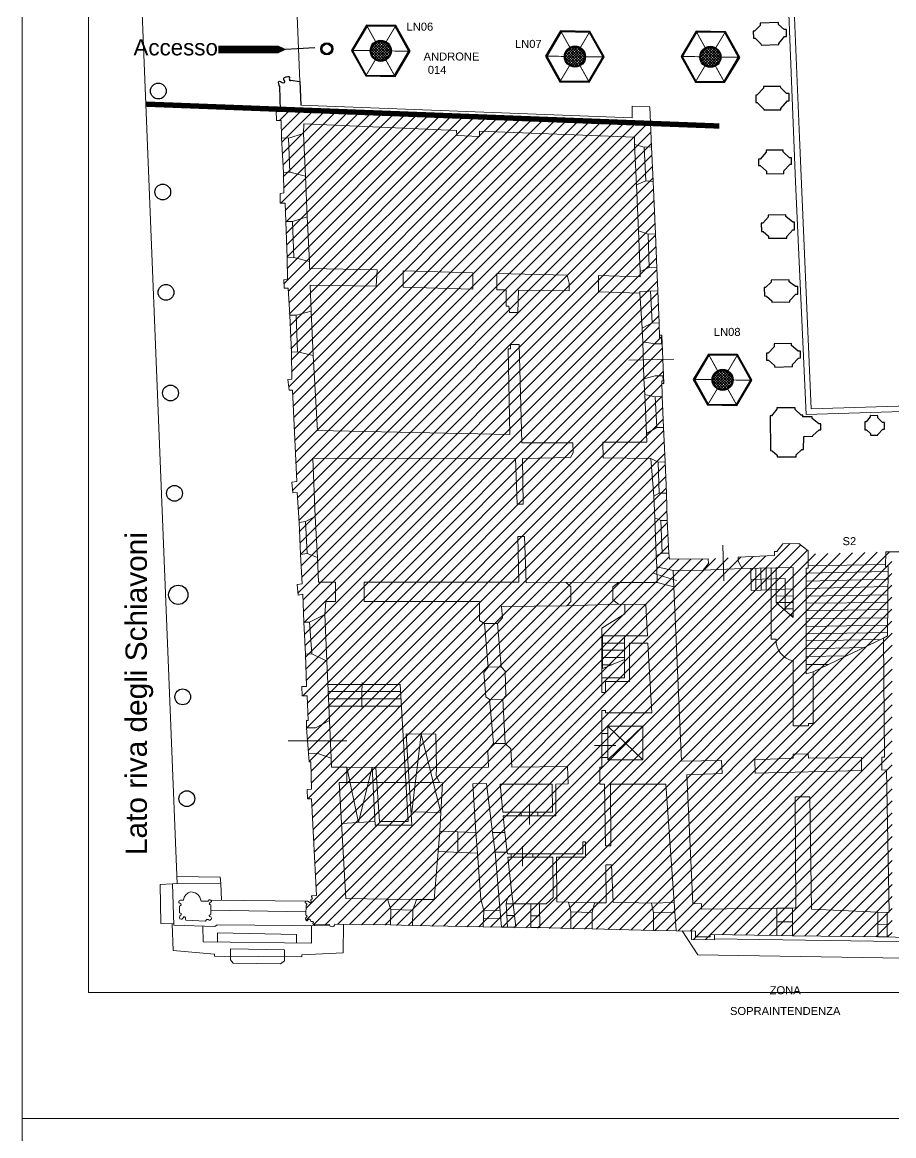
# Model space of a CAD drawing. Header units: millimetres. Extents: x 195 to 76808, y -2861 to 4318.
# Drawn here: x 195 to 1830, y 77 to 2164 of the extents above; entities that cross this region are included whole.
import ezdxf
from ezdxf.enums import TextEntityAlignment as Align

# ---------------------------------------------------------------- set-up
doc = ezdxf.new("R2010")
doc.units = ezdxf.units.MM
for name, color, linetype, lineweight in [('_sottile', 253, 'Continuous', 5), ('LAMPADINE', 30, 'Continuous', 30), ('muri', 7, 'Continuous', 9), ('num.vani', 66, 'Continuous', 9)]:
    doc.layers.add(name, color=color, linetype=linetype, lineweight=lineweight)
doc.styles.add('ducale_200', font='ARIAL.TTF', dxfattribs={"height": 1})
doc.styles.get("Standard").update_dxf_attribs({"font": 'ARIAL.TTF'})

# ---------------------------------------------------------------- blocks, each defined once
blk = doc.blocks.new('FB')
h = blk.add_hatch(color=256)
edge = h.paths.add_edge_path(flags=16)
edge.add_arc((323.34, 430.98), 1.01, 0, 360)
edge = h.paths.add_edge_path()
edge.add_arc((323.34, 430.98), 1.27, 0, 360)
for radius in [1.27, 1.01]:
    blk.add_circle((323.34, 430.98), radius)

msp = doc.modelspace()

# ---------------------------------------------------------------- hatches: boundary and pattern name
at = {"layer": '_sottile'}
h = msp.add_hatch(dxfattribs=at)
h.set_pattern_fill('ANSI31', color=256, scale=5, style=0)
h.paths.add_polyline_path([(679.5, 2001.6), (679.6, 1998.8), (671.9, 1998.3), (672.4, 1980), (680.8, 1980), (685.9, 1844.2), (679.1, 1843.5), (679.1, 1825.1), (688.2, 1825.1), (692.1, 1722.8), (692.8, 1682.3), (685.9, 1681.5), (686.7, 1665.5), (694.3, 1665.5), (701.2, 1495.1), (693.6, 1494.4), (695.9, 1474.5), (702, 1474.5), (710.4, 1303.4), (701.2, 1301.9), (702.7, 1282), (711.1, 1282.8), (720.3, 1111.6), (711.1, 1110.1), (712.7, 1090.2), (721.8, 1091.8), (728.3, 918.7), (719.9, 918.7), (720.3, 901.2), (729.5, 901.2), (731.4, 855.3), (729.9, 855.3), (728.3, 855.3), (728.3, 841.2), (733.3, 777.8), (736.4, 777.8), (737.9, 726.6), (729.5, 725.9), (730.2, 708.3), (737.9, 708.3), (747.1, 527), (740.4, 526.7), (738.1, 526.2), (738.1, 524.2), (739.4, 522.4), (739.5, 520.9), (737.9, 520.1), (737.1, 516.8), (737.1, 514.6), (736.1, 513.2), (734.7, 513.6), (731.6, 515.9), (728.5, 516.3), (726.2, 515), (726.2, 513), (727.4, 512.5), (729, 510.7), (728.3, 509.5), (727.7, 508.9), (727.4, 490.3), (728.8, 489.4), (729.5, 488.3), (729.1, 486.9), (727.2, 484.7), (727.2, 481.8), (728.3, 480.4), (730.1, 479.5), (731, 481.3), (732, 482.3), (735.1, 482.4), (736.1, 479.2), (736.9, 478.2), (738.6, 478.1), (741.5, 477.1), (740.4, 473.8), (741.2, 472.8), (743.4, 472.2), (771.5, 472.6), (772.7, 470), (774.3, 468.7), (776.5, 468.3), (778.3, 468.7), (779.1, 469), (780.2, 470), (781.1, 471.4), (781.4, 473), (798.2, 472.9), (1450.6, 460.2), (1450.6, 444.7), (1493.8, 444), (1493.8, 453.8), (1818.1, 449.3), (1827.4, 449), (1827.2, 786.2), (1827, 1171.2), (1669.9, 1167), (1669.9, 1173.5), (1652.3, 1187.3), (1622.5, 1186.5), (1611, 1172), (1606.5, 1172), (1606.5, 1164.3), (1538.5, 1161.3), (1481.9, 1158.2), (1409.4, 1157.5), (1405.5, 1230), (1401.5, 1340), (1396, 1462.7), (1395.2, 1486.3), (1399.1, 1487.1), (1395.2, 1577.6), (1391, 1577.6), (1374, 1973.6)])
at = {"layer": 'LAMPADINE'}
h = msp.add_hatch(color=256, dxfattribs=at)
h.paths.add_polyline_path([(893.6, 2064.5), (920.7, 2109.9), (895, 2156.2), (842.1, 2157), (814.9, 2111.6), (840.7, 2065.3)], flags=16)
h.paths.add_polyline_path([(894.6, 2062.7), (922.8, 2109.9), (896.1, 2158), (841.1, 2158.8), (812.9, 2111.6), (839.6, 2063.6)])
at = {"layer": 'LAMPADINE', "linetype": 'Continuous'}
h = msp.add_hatch(color=256, dxfattribs=at)
h.paths.add_polyline_path([(887.6, 2110.8, 1), (848, 2110.8, 1)])
h.paths.add_polyline_path([(849.9, 2110.8, -1), (885.8, 2110.8, -1)], flags=16)
at = {"layer": 'LAMPADINE'}
h = msp.add_hatch(color=256, dxfattribs=at)
h.paths.add_polyline_path([(1258, 2053.8), (1285.1, 2099.2), (1259.4, 2145.4), (1206.5, 2146.2), (1179.3, 2100.8), (1205.1, 2054.6)], flags=16)
h.paths.add_polyline_path([(1259, 2052), (1287.2, 2099.2), (1260.4, 2147.2), (1205.4, 2148), (1177.2, 2100.8), (1204, 2052.8)])
h = msp.add_hatch(color=256, dxfattribs=at)
h.paths.add_polyline_path([(1512, 2053.1), (1539.2, 2098.6), (1513.4, 2144.8), (1460.5, 2145.6), (1433.4, 2100.2), (1459.1, 2053.9)], flags=16)
h.paths.add_polyline_path([(1513, 2051.3), (1541.3, 2098.5), (1514.5, 2146.6), (1459.5, 2147.4), (1431.3, 2100.2), (1458.1, 2052.2)])
at = {"layer": 'LAMPADINE', "linetype": 'Continuous'}
h = msp.add_hatch(dxfattribs=at)
h.set_pattern_fill('ANSI37', color=256, scale=29.043565, style=0)
h.set_pattern_definition([(45, (-1784.8995, -298.248), (-2.5671127, 2.5671127), []), (135, (-1784.8995, -298.248), (-2.5671127, -2.5671127), [])])
edge = h.paths.add_edge_path()
edge.add_arc((867.8, 2110.8), 17.9, 0, 360)
h = msp.add_hatch(color=256, dxfattribs=at)
h.paths.add_polyline_path([(1252, 2100, 1), (1212.4, 2100, 1)])
h.paths.add_polyline_path([(1214.3, 2100, -1), (1250.1, 2100, -1)], flags=16)
h = msp.add_hatch(dxfattribs=at)
h.set_pattern_fill('ANSI37', color=256, scale=29.043565, style=0)
h.set_pattern_definition([(45, (-1420.529, -309.0087), (-2.5671127, 2.5671127), []), (135, (-1420.529, -309.0087), (-2.5671127, -2.5671127), [])])
edge = h.paths.add_edge_path()
edge.add_arc((1232.2, 2100), 17.9, 0, 360)
h = msp.add_hatch(color=256, dxfattribs=at)
h.paths.add_polyline_path([(1506.1, 2099.4, 1), (1466.5, 2099.4, 1)])
h.paths.add_polyline_path([(1468.3, 2099.4, -1), (1504.2, 2099.4, -1)], flags=16)
h = msp.add_hatch(dxfattribs=at)
h.set_pattern_fill('ANSI37', color=256, scale=29.043565, style=0)
h.set_pattern_definition([(45, (-1166.466, -309.6423), (-2.5671127, 2.5671127), []), (135, (-1166.466, -309.6423), (-2.5671127, -2.5671127), [])])
edge = h.paths.add_edge_path()
edge.add_arc((1486.3, 2099.4), 17.9, 0, 360)
at = {"layer": 'LAMPADINE'}
h = msp.add_hatch(color=256, dxfattribs=at)
h.paths.add_polyline_path([(1535.1, 1447.7), (1562.2, 1493.1), (1536.5, 1539.3), (1483.6, 1540.1), (1456.4, 1494.7), (1482.2, 1448.5)], flags=16)
h.paths.add_polyline_path([(1536.1, 1445.9), (1564.3, 1493.1), (1537.5, 1541.1), (1482.6, 1542), (1454.3, 1494.8), (1481.1, 1446.7)])
at = {"layer": 'LAMPADINE', "linetype": 'Continuous'}
h = msp.add_hatch(color=256, dxfattribs=at)
h.paths.add_polyline_path([(1529.1, 1493.9, 1), (1489.5, 1493.9, 1)])
h.paths.add_polyline_path([(1491.4, 1493.9, -1), (1527.3, 1493.9, -1)], flags=16)
h = msp.add_hatch(dxfattribs=at)
h.set_pattern_fill('ANSI37', color=256, scale=29.043565, style=0)
h.set_pattern_definition([(45, (-1143.4155, -915.0835), (-2.5671127, 2.5671127), []), (135, (-1143.4155, -915.0835), (-2.5671127, -2.5671127), [])])
edge = h.paths.add_edge_path()
edge.add_arc((1509.3, 1493.9), 17.9, 0, 360)

# ---------------------------------------------------------------- linework, layer by layer
at = {"layer": '_sottile'}
for p, q in [((717.8, 2008.6), (1339.8, 1984.8)), ((1339.8, 2006.9), (1372.7, 2006.2)), ((1339.8, 1984.8), (1339.8, 2006.9)), ((1372.7, 2005.4), (1375.8, 1930.6)), ((672.4, 1980), (671.9, 1998.3)), ((680.8, 1980), (672.4, 1980)), ((681.4, 1947.4), (680.8, 1980)), ((723.4, 1973.6), (723.1, 1955.5)), ((1009.8, 1961.1), (723.4, 1973.6)), ((694.9, 1947.1), (681.4, 1947.4)), ((723.1, 1955.5), (694.9, 1947.1)), ((1010.6, 1951.9), (1009.8, 1961.1)), ((1053.4, 1950.4), (1010.6, 1951.9)), ((1343.7, 1948.9), (1053.4, 1960.3)), ((1053.4, 1960.3), (1053.4, 1950.4)), ((1343.7, 1935.1), (1343.7, 1948.9)), ((1362, 1929.8), (1343.7, 1935.1)), ((1375.8, 1930.6), (1362, 1929.8)), ((685.2, 1882.4), (697.4, 1883.2)), ((685.9, 1844.2), (685.2, 1882.4)), ((697.4, 1883.2), (726.4, 1875.6)), ((726.4, 1875.6), (729.5, 1799.2)), ((1347.9, 1859.5), (1365.4, 1867.1)), ((1351.7, 1773.2), (1347.9, 1859.5)), ((1365.4, 1867.1), (1378.8, 1866)), ((1378.8, 1866), (1383.4, 1767.8)), ((679.1, 1843.5), (685.9, 1844.2)), ((679.1, 1825.1), (679.1, 1843.5)), ((688.2, 1825.1), (679.1, 1825.1)), ((689.8, 1790.8), (688.2, 1825.1)), ((729.5, 1799.2), (702, 1790.8)), ((702, 1790.8), (689.8, 1790.8)), ((1369.3, 1766.7), (1351.7, 1773.2)), ((1383.4, 1767.8), (1369.3, 1766.7)), ((692.1, 1722.8), (705, 1723.5)), ((692.8, 1682.3), (692.1, 1722.8)), ((705, 1723.5), (734.1, 1715.9)), ((734.1, 1715.9), (734.1, 1702.9)), ((734.1, 1702.9), (860.9, 1699.9)), ((860.9, 1699.9), (859.3, 1669.3)), ((1354.4, 1696.8), (1371.6, 1704.4)), ((1354.4, 1687.2), (1354.4, 1696.8)), ((1371.6, 1704.4), (1386.1, 1704.1)), ((1386.1, 1704.1), (1388, 1660.5)), ((685.9, 1681.5), (692.8, 1682.3)), ((686.7, 1665.5), (685.9, 1681.5)), ((859.3, 1669.3), (735.6, 1671.6)), ((735.6, 1671.6), (737.1, 1622.7)), ((1276.1, 1689.2), (1354.4, 1687.2)), ((1276.1, 1658.6), (1276.1, 1689.2)), ((694.3, 1665.5), (686.7, 1665.5)), ((697.4, 1615.1), (694.3, 1665.5)), ((1354, 1656.3), (1276.1, 1658.6)), ((1388, 1660.5), (1354, 1659.7)), ((1354, 1659.7), (1354, 1656.3)), ((708.9, 1615.1), (697.4, 1615.1)), ((737.1, 1622.7), (708.9, 1615.1)), ((1358.6, 1591), (1376.9, 1600.5)), ((1359.7, 1565.4), (1358.6, 1591)), ((1376.9, 1600.5), (1390.3, 1600.2)), ((1390.3, 1600.2), (1391, 1573)), ((1391, 1573), (1394.5, 1573)), ((1394.5, 1573), (1394.5, 1561.2)), ((700.5, 1545.5), (711.9, 1546.3)), ((701.2, 1495.1), (700.5, 1545.5)), ((711.9, 1546.3), (740.9, 1539.4)), ((1109.9, 1391.2), (1106.9, 1551.7)), ((1106.9, 1551.7), (1111.4, 1551.7)), ((1111.4, 1551.7), (1111.4, 1560.1)), ((1111.4, 1560.1), (1127.5, 1560.1)), ((1127.5, 1560.1), (1132.8, 1376)), ((1382.2, 1561.2), (1359.7, 1565.4)), ((1394.5, 1561.2), (1382.2, 1561.2)), ((740.9, 1539.4), (749.3, 1398.9)), ((693.6, 1494.4), (701.2, 1495.1)), ((695.9, 1474.5), (693.6, 1494.4)), ((1382.6, 1501.6), (1361.6, 1495.5)), ((1361.6, 1495.5), (1363.1, 1466.1)), ((1397.1, 1501.2), (1382.6, 1501.6)), ((1396, 1462.7), (1395.2, 1491.7)), ((1395.2, 1491.7), (1397.9, 1491.7)), ((1397.9, 1491.7), (1397.1, 1501.2)), ((702, 1474.5), (695.9, 1474.5)), ((710.4, 1303.4), (702, 1474.5)), ((1363.1, 1466.1), (1383, 1462.3)), ((1383, 1462.3), (1396, 1462.7)), ((749.3, 1398.9), (1109.9, 1391.2)), ((1366.6, 1393), (1385.7, 1404.2)), ((1385.7, 1404.2), (1398.4, 1404.5)), ((1398.4, 1404.5), (1401.5, 1340)), ((1366.8, 1377.2), (1366.6, 1393)), ((1132.8, 1376), (1228.3, 1376)), ((1228.3, 1376), (1229.1, 1356.9)), ((1284.6, 1377), (1366.8, 1377.2)), ((1285.1, 1347.7), (1284.6, 1377)), ((1120.6, 1346.9), (739.4, 1346.2)), ((740.2, 1346.2), (744.8, 1237.7)), ((1123.7, 1260.6), (1120.6, 1346.9)), ((1223.7, 1348.5), (1133.6, 1346.2)), ((1133.6, 1346.2), (1135.1, 1260.6)), ((1229.1, 1356.9), (1223.7, 1348.5)), ((1374.7, 1346.4), (1285.1, 1347.7)), ((1388.2, 1339.5), (1374.7, 1346.4)), ((1401.5, 1340), (1388.2, 1339.5)), ((701.2, 1301.9), (710.4, 1303.4)), ((702.7, 1282), (701.2, 1301.9)), ((711.1, 1282.8), (702.7, 1282)), ((715, 1226.2), (711.1, 1282.8)), ((1380.3, 1275.9), (1390.3, 1281.2)), ((1381.9, 1235.4), (1380.3, 1275.9)), ((1390.3, 1281.2), (1404, 1281.2)), ((1404, 1281.2), (1405.5, 1230)), ((1135.1, 1260.6), (1123.7, 1260.6)), ((744.8, 1237.7), (726.8, 1228.1)), ((1393.3, 1230), (1381.9, 1235.4)), ((726.8, 1228.1), (715, 1226.2)), ((1405.5, 1230), (1393.3, 1230)), ((1606.5, 1164.3), (1606.5, 1172)), ((1606.5, 1172), (1611, 1172)), ((1611, 1172), (1622.5, 1186.5)), ((1622.5, 1186.5), (1652.3, 1187.3)), ((1652.3, 1187.3), (1669.9, 1173.5)), ((1669.9, 1173.5), (1669.9, 1140.7)), ((1815, 1143.7), (1815.8, 1171.2)), ((1815.8, 1171.2), (1845.6, 1171.2)), ((729.5, 1168.2), (717.3, 1166.6)), ((717.3, 1166.6), (720.3, 1111.6)), ((749.3, 1160.5), (729.5, 1168.2)), ((750.9, 1114.7), (749.3, 1160.5)), ((1395.6, 1168.9), (1384.9, 1164.3)), ((1384.9, 1164.3), (1385.6, 1143.3)), ((1408.6, 1168.9), (1395.6, 1168.9)), ((1409.4, 1157.5), (1408.6, 1168.9)), ((1481.9, 1158.2), (1409.4, 1157.5)), ((1472.8, 1136.8), (1482.7, 1149.8)), ((1482.7, 1149.8), (1481.9, 1158.2)), ((1538.5, 1161.3), (1606.5, 1164.3)), ((1538.5, 1153.7), (1538.5, 1161.3)), ((1546.1, 1139.9), (1538.5, 1153.7)), ((1385.6, 1143.3), (1416.2, 1136.1)), ((1416.2, 1136.1), (1472.8, 1136.8)), ((1641.6, 1142.2), (1546.1, 1139.9)), ((1641.6, 1048.3), (1641.6, 1142.2)), ((1666, 1140.7), (1666, 942.8)), ((1669.9, 1140.7), (1666, 1140.7)), ((1819.6, 1143.7), (1815, 1143.7)), ((1818.8, 1013.9), (1819.6, 1143.7)), ((720.3, 1111.6), (711.1, 1110.1)), ((711.1, 1110.1), (712.7, 1090.2)), ((782.7, 1114.7), (750.9, 1114.7)), ((782.7, 1078), (782.7, 1114.7)), ((1313.9, 1113.9), (1303.2, 1105.5)), ((1386.4, 1113.9), (1313.9, 1113.9)), ((1417.6, 1105.6), (1386.4, 1113.9)), ((712.7, 1090.2), (721.8, 1091.8)), ((721.8, 1091.8), (723.4, 1039.8)), ((1303.2, 1105.5), (1303.2, 1081.1)), ((1432.3, 778.6), (1417.6, 1105.6)), ((1600.1, 1100.1), (1609.5, 1100.5)), ((1600.2, 1007.6), (1600.1, 1100.2)), ((1609.5, 1100.5), (1609.5, 1076.3)), ((763.1, 1053.6), (764.6, 1078)), ((764.6, 1078), (782.7, 1078)), ((1303.2, 1081.1), (1313.9, 1073.4)), ((1313.9, 1073.4), (1365.1, 1072.7)), ((1365.1, 1072.7), (1368.3, 1014)), ((1609.5, 1076.3), (1641.6, 1048.3)), ((734.1, 1039.8), (763.1, 1053.6)), ((723.4, 1039.8), (734.1, 1039.8)), ((1368.3, 1014), (1325.4, 1014)), ((1325.4, 1014), (1325.4, 934.9)), ((1609.5, 1007.6), (1600.2, 1007.6)), ((1811.2, 1009.3), (1818.8, 1013.9)), ((1812.7, 786.2), (1811.2, 1009.3)), ((1334.4, 1000.4), (1369, 1000.4)), ((1334.4, 928.1), (1334.4, 1000.4)), ((1369, 1000.4), (1376.3, 869.4)), ((738.6, 979.9), (726.4, 979.5)), ((726.4, 979.5), (728.3, 918.7)), ((766.9, 966.1), (738.6, 979.9)), ((766.9, 966.1), (766.9, 966.1)), ((771.9, 855), (766.9, 966.1)), ((1641.6, 845), (1641.6, 967)), ((1666, 942.8), (1679, 946.6)), ((1679, 946.6), (1679, 849.6)), ((728.3, 918.7), (719.9, 918.7)), ((719.9, 918.7), (720.3, 901.2)), ((1282.5, 934.9), (1282.5, 907.8)), ((1325.4, 934.9), (1282.5, 934.9)), ((1289.3, 907.8), (1289.3, 928.1)), ((1289.3, 928.1), (1334.4, 928.1)), ((720.3, 901.2), (729.5, 901.2)), ((729.5, 901.2), (731.4, 855.3)), ((1282.5, 907.8), (1289.3, 907.8)), ((1289.3, 873.9), (1282.5, 873.9)), ((1282.5, 873.9), (1282.5, 831)), ((1289.3, 869.4), (1289.3, 873.9)), ((1376.3, 869.4), (1289.3, 869.4)), ((731.4, 855.3), (728.3, 855.3)), ((728.3, 855.3), (728.3, 841.2)), ((728.3, 841.2), (745.5, 841.6)), ((745.5, 841.6), (771.9, 855)), ((1293.8, 844.6), (1359.3, 844.6)), ((1293.8, 831), (1293.8, 844.6)), ((1359.3, 844.6), (1359.3, 781.3)), ((1670.6, 845), (1641.6, 845)), ((1679, 849.6), (1670.6, 849.6)), ((1670.6, 849.6), (1670.6, 845)), ((1282.5, 831), (1293.8, 831)), ((732.5, 793.1), (747.8, 793.8)), ((732.5, 793.1), (747.8, 793.8)), ((747.8, 793.8), (774.6, 784.7)), ((747.8, 793.8), (774.6, 784.7)), ((733.3, 777.8), (732.5, 793.1)), ((733.3, 777.8), (732.5, 793.1)), ((736.4, 777.8), (733.3, 777.8)), ((736.4, 777.8), (733.3, 777.8)), ((737.9, 726.6), (736.4, 777.8)), ((737.9, 726.6), (736.4, 777.8)), ((774.6, 784.7), (775.3, 767.9)), ((774.6, 784.7), (775.3, 767.9)), ((1282.5, 785.9), (1282.5, 767.9)), ((1293.8, 785.9), (1282.5, 785.9)), ((1293.8, 781.3), (1293.8, 785.9)), ((1359.3, 781.3), (1293.8, 781.3)), ((1507.1, 780.1), (1432.3, 778.6)), ((1508.7, 755.7), (1507.1, 780.1)), ((1808.2, 786.1), (1812.7, 786.2)), ((1808.2, 762.3), (1808.2, 786.1)), ((775.3, 767.9), (804.3, 767.9)), ((775.3, 767.9), (804.3, 767.9)), ((804.3, 767.9), (804.3, 738.8)), ((804.3, 767.9), (804.3, 738.8)), ((1282.5, 767.9), (1278.7, 767.9)), ((1278.7, 767.9), (1278.7, 735.8)), ((1442.2, 753.4), (1508.7, 755.7)), ((1453.7, 512), (1442.2, 753.4)), ((1816.5, 762.5), (1808.2, 762.3)), ((1821.9, 495.9), (1816.5, 762.5)), ((789.8, 738.8), (802.1, 521.1)), ((789.8, 738.8), (802.1, 521.1)), ((804.3, 738.8), (789.8, 738.8)), ((804.3, 738.8), (789.8, 738.8)), ((1278.7, 735.8), (1287.9, 735.8)), ((1287.9, 735.8), (1289.7, 620.4)), ((1298.6, 735.8), (1402.5, 735.8)), ((1299.6, 620.4), (1298.6, 735.8)), ((1402.5, 735.8), (1422.4, 460.8)), ((729.5, 725.9), (737.9, 726.6)), ((729.5, 725.9), (737.9, 726.6)), ((730.2, 708.3), (729.5, 725.9)), ((730.2, 708.3), (729.5, 725.9)), ((737.9, 708.3), (730.2, 708.3)), ((737.9, 708.3), (730.2, 708.3)), ((747.1, 527), (737.9, 708.3)), ((747.1, 527), (737.9, 708.3)), ((1247.1, 605.4), (1247.1, 627.9)), ((1247.1, 627.9), (1251.7, 627.9)), ((1251.7, 627.9), (1251.7, 598.6)), ((967.8, 519.6), (975.5, 609.7)), ((975.5, 609.7), (1049.6, 606.7)), ((1049.6, 606.7), (1055.7, 520.4)), ((1082.4, 608.2), (1105.3, 608.2)), ((1094.6, 467.8), (1082.4, 608.2)), ((1105.3, 608.2), (1105.6, 605.4)), ((1289.7, 620.4), (1289.7, 620.4)), ((1289.7, 620.4), (1299.6, 620.4)), ((1105.6, 605.4), (1112.4, 605.4)), ((1112.4, 598.6), (1106.4, 598.6)), ((1106.4, 598.6), (1114, 530)), ((1112.4, 605.4), (1112.4, 598.6)), ((1153.1, 598.6), (1153.1, 605.4)), ((1153.1, 605.4), (1247.1, 605.4)), ((1190.7, 598.6), (1153.1, 598.6)), ((1191.5, 523.5), (1190.7, 598.6)), ((1197.5, 598.6), (1198.5, 515)), ((1251.7, 598.6), (1197.5, 598.6)), ((1291, 513.5), (1290.1, 584.3)), ((1290.1, 584.3), (1301, 584.3)), ((1301, 584.3), (1304.2, 514.3)), ((737.9, 525), (738.1, 526.2)), ((737.9, 525), (738.1, 526.2)), ((738.4, 523.4), (737.9, 525)), ((738.4, 523.4), (737.9, 525)), ((738.1, 526.2), (740.4, 526.7)), ((738.1, 526.2), (740.4, 526.7)), ((739.4, 522.4), (738.4, 523.4)), ((739.4, 522.4), (738.4, 523.4)), ((739.7, 521.4), (739.4, 522.4)), ((739.7, 521.4), (739.4, 522.4)), ((740.4, 526.7), (747.1, 527)), ((740.4, 526.7), (747.1, 527)), ((1178.4, 511.2), (1191.5, 523.5)), ((726.2, 515), (727.2, 515.8)), ((726.2, 515), (727.2, 515.8)), ((726.2, 513), (726.2, 515)), ((726.2, 513), (726.2, 515)), ((727.4, 512.5), (726.2, 513)), ((727.4, 512.5), (726.2, 513)), ((727.2, 515.8), (728.5, 516.3)), ((727.2, 515.8), (728.5, 516.3)), ((729, 511.2), (727.4, 512.5)), ((729, 511.2), (727.4, 512.5)), ((727.4, 490.3), (727.7, 508.9)), ((727.4, 490.3), (727.7, 508.9)), ((727.7, 508.9), (729, 510.2)), ((727.7, 508.9), (729, 510.2)), ((728.5, 516.3), (729.7, 516.5)), ((728.5, 516.3), (729.7, 516.5)), ((729, 510.2), (729, 511.2)), ((729, 510.2), (729, 511.2)), ((729.7, 516.5), (730.8, 516.3)), ((729.7, 516.5), (730.8, 516.3)), ((730.8, 516.3), (732.5, 515.5)), ((730.8, 516.3), (732.5, 515.5)), ((732.5, 515.5), (733.6, 514.8)), ((732.5, 515.5), (733.6, 514.8)), ((733.6, 514.8), (734.3, 514)), ((733.6, 514.8), (734.3, 514)), ((734.3, 514), (735.1, 513.2)), ((734.3, 514), (735.1, 513.2)), ((735.1, 513.2), (736.1, 513.2)), ((735.1, 513.2), (736.1, 513.2)), ((736.1, 513.2), (736.9, 514)), ((736.1, 513.2), (736.9, 514)), ((736.9, 518.8), (737.4, 519.9)), ((736.9, 518.8), (737.4, 519.9)), ((736.9, 517.8), (736.9, 518.8)), ((736.9, 517.8), (736.9, 518.8)), ((737.1, 516.8), (736.9, 517.8)), ((737.1, 516.8), (736.9, 517.8)), ((736.9, 514), (737.4, 515.3)), ((736.9, 514), (737.4, 515.3)), ((737.4, 515.3), (737.1, 516.8)), ((737.4, 515.3), (737.1, 516.8)), ((737.4, 519.9), (738.4, 520.4)), ((737.4, 519.9), (738.4, 520.4)), ((738.4, 520.4), (739.4, 520.4)), ((738.4, 520.4), (739.4, 520.4)), ((739.4, 520.4), (739.7, 521.4)), ((739.4, 520.4), (739.7, 521.4)), ((802.1, 521.1), (880.7, 520.4)), ((802.1, 521.1), (880.7, 520.4)), ((880.7, 520.4), (886.8, 500.5)), ((880.7, 520.4), (886.8, 500.5)), ((928.1, 499.7), (935, 519.6)), ((935, 519.6), (967.8, 519.6)), ((1055.7, 520.4), (1061, 499)), ((1103.3, 511.7), (1105.4, 467.6)), ((1116, 511.2), (1149.6, 511.2)), ((1121.1, 467.4), (1116, 511.2)), ((1149.6, 511.2), (1149.6, 466.9)), ((1166.4, 466.9), (1165.7, 511.2)), ((1165.7, 511.2), (1178.4, 511.2)), ((1198.5, 515), (1219.9, 514.3)), ((1219.9, 514.3), (1224.5, 496.7)), ((1264.2, 495.2), (1268.8, 513.5)), ((1268.8, 513.5), (1291, 513.5)), ((1304.2, 514.3), (1375.8, 512.7)), ((1375.8, 512.7), (1379.6, 494.4)), ((1469.7, 511.2), (1453.7, 512)), ((1469.7, 501.3), (1469.7, 511.2)), ((1610.8, 503.1), (1469.7, 501.3)), ((1610.8, 452.1), (1610.8, 503.1)), ((726.9, 484.2), (727.4, 485.2)), ((726.9, 484.2), (727.4, 485.2)), ((726.9, 482.4), (726.9, 484.2)), ((726.9, 482.4), (726.9, 484.2)), ((727.4, 481.2), (726.9, 482.4)), ((727.4, 481.2), (726.9, 482.4)), ((728.5, 489.8), (727.4, 490.3)), ((728.5, 489.8), (727.4, 490.3)), ((727.4, 485.2), (728.5, 486.2)), ((727.4, 485.2), (728.5, 486.2)), ((729.2, 479.6), (727.4, 481.2)), ((729.2, 479.6), (727.4, 481.2)), ((729.2, 489), (728.5, 489.8)), ((729.2, 489), (728.5, 489.8)), ((728.5, 486.2), (729.7, 487.5)), ((728.5, 486.2), (729.7, 487.5)), ((729.7, 487.5), (729.2, 489)), ((729.7, 487.5), (729.2, 489)), ((731.5, 482.2), (730.5, 480.4)), ((731.5, 482.2), (730.5, 480.4)), ((732.5, 482.4), (731.5, 482.2)), ((732.5, 482.4), (731.5, 482.2)), ((735.6, 481.2), (735.1, 482.4)), ((735.6, 481.2), (735.1, 482.4)), ((735.8, 480.1), (735.6, 481.2)), ((735.8, 480.1), (735.6, 481.2)), ((886.8, 500.5), (886.1, 472.2)), ((886.8, 500.5), (886.1, 472.2)), ((927.3, 470.7), (928.1, 499.7)), ((1061, 499), (1060.3, 468.4)), ((1224.5, 496.7), (1224.5, 465.4)), ((1264.2, 464.6), (1264.2, 495.2)), ((1379.6, 494.4), (1379.6, 461.5)), ((1818.1, 495.2), (1821.9, 495.9)), ((1818.1, 449.3), (1818.1, 495.2)), ((736.4, 478.4), (735.8, 480.1)), ((736.4, 478.4), (735.8, 480.1)), ((737.4, 478.1), (736.4, 478.4)), ((737.4, 478.1), (736.4, 478.4)), ((738.6, 478.1), (737.4, 478.1)), ((738.6, 478.1), (737.4, 478.1)), ((739.7, 478.1), (738.6, 478.1)), ((739.7, 478.1), (738.6, 478.1)), ((741.5, 477.6), (739.7, 478.1)), ((741.5, 477.6), (739.7, 478.1)), ((740.4, 473.8), (740.7, 475)), ((740.4, 473.8), (740.7, 475)), ((741.2, 472.8), (740.4, 473.8)), ((741.2, 472.8), (740.4, 473.8)), ((740.7, 475), (741.5, 476.6)), ((740.7, 475), (741.5, 476.6)), ((742.7, 472.2), (741.2, 472.8)), ((742.7, 472.2), (741.2, 472.8)), ((741.5, 476.6), (741.5, 477.6)), ((741.5, 476.6), (741.5, 477.6)), ((744, 472.2), (742.7, 472.2)), ((744, 472.2), (742.7, 472.2)), ((771.5, 472.6), (744, 472.2)), ((771.5, 472.6), (744, 472.2)), ((886.1, 472.2), (781.4, 473)), ((886.1, 472.2), (781.4, 473)), ((1060.3, 468.4), (927.3, 470.7)), ((1105.4, 467.6), (1094.6, 467.8)), ((1149.6, 466.9), (1121.1, 467.4)), ((1224.5, 465.4), (1166.4, 466.9)), ((1379.6, 461.5), (1264.2, 464.6)), ((1422.4, 460.8), (1458.3, 460)), ((1458.3, 460), (1458.3, 449.3)), ((1458.3, 449.3), (1485.8, 449.3)), ((1485.8, 449.3), (1485.8, 453.9)), ((1485.8, 453.9), (1610.8, 452.1)), ((1864.7, 447.8), (1818.1, 449.3))]:
    msp.add_line(p, q, dxfattribs=at)
for points in [[(485.8, 548.7), (403.3, 2602), (387.2, 3044.3), (368.9, 3381.2), (352.1, 3718.1), (345.2, 3718.1), (341.4, 3786.9), (410.9, 3788.4), (410.9, 3779.2), (568.3, 3782.3), (1499.9, 3806.7), (1499.9, 3810.2), (1551.3, 3810.9), (1551.3, 3808.3), (3751.5, 3867.1)], [(3849.3, 1489), (3255.7, 1479.8), (3011.3, 1470.7), (1666, 1428.7), (1646.2, 1864.9), (1601.7, 2983.7), (3753.4, 3033.4)], [(1643.1, 2203.1), (1653.8, 1948.5)], [(711.1, 2176.1), (716.2, 2053)], [(681.4, 1947.4), (685.2, 1882.4)], [(694.9, 1947.1), (697.4, 1883.2)], [(726.4, 1875.6), (723.1, 1955.5)], [(1653.8, 1948.5), (1675.2, 1439.4), (3284.8, 1489), (3986.5, 1500.4)], [(1343.7, 1935.1), (1347.9, 1859.5)], [(1362, 1929.8), (1365.4, 1867.1)], [(1375.8, 1930.6), (1378.8, 1866)], [(729.5, 1799.2), (734.1, 1715.9)], [(689.8, 1790.8), (692.1, 1722.8)], [(705, 1723.5), (702, 1790.8)], [(1351.7, 1773.2), (1354.4, 1696.8)], [(1369.3, 1766.7), (1371.6, 1704.4)], [(1383.4, 1767.8), (1386.1, 1704.1)], [(1354, 1656.3), (1358.6, 1591)], [(1376.9, 1600.5), (1373.7, 1660.2)], [(1388, 1660.5), (1390.3, 1600.2)], [(697.4, 1615.1), (700.5, 1545.5)], [(708.9, 1615.1), (711.9, 1546.3)], [(737.1, 1622.7), (740.9, 1539.4)], [(1391, 1577.6), (1395.2, 1577.6), (1399.1, 1487.1), (1395.2, 1486.3)], [(1359.7, 1565.4), (1361.6, 1495.5)], [(1333.1, 1530.5), (1417.9, 1532.5)], [(1366.6, 1393), (1363.1, 1466.1)], [(1383, 1462.3), (1385.7, 1404.2)], [(1396, 1462.7), (1398.4, 1404.5)], [(1374.7, 1346.4), (1380.3, 1275.9)], [(1390.3, 1281.2), (1388.2, 1339.5)], [(1401.5, 1340), (1404, 1281.2)], [(744.8, 1237.7), (749.3, 1160.5)], [(1381.9, 1235.4), (1384.9, 1164.3)], [(715, 1226.2), (717.3, 1166.6)], [(729.5, 1168.2), (726.8, 1228.1)], [(1395.6, 1168.9), (1393.3, 1230)], [(1405.5, 1230), (1408.6, 1168.9)], [(1509.6, 1183.9), (1511.6, 1117.2)], [(1378.7, 1131.2), (1398.4, 1125.1), (1422.8, 1117.5)], [(1386.4, 1113.9), (1385.6, 1143.3)], [(1416.2, 1136.1), (1417.6, 1105.6)], [(1472.8, 1136.8), (1546.1, 1139.9)], [(1562.1, 1140.7), (1562.9, 1098.7), (1600.1, 1100.1)], [(1571.8, 1140.4), (1571.8, 1099.2)], [(1581.2, 1140.7), (1581.5, 1099.4)], [(1590.9, 1140.9), (1591.2, 1099.7)], [(1600.3, 1141.2), (1600.1, 1100.2)], [(1609.5, 1141.4), (1609.5, 1100.5)], [(1819.5, 1134.6), (1666, 1131.5)], [(1815, 1147.5), (1669.9, 1145.2)], [(1215.3, 1114.7), (1313.9, 1113.9)], [(1626.5, 1061), (1626.5, 1081.6), (1626.5, 1121.3), (1562.5, 1119.7)], [(1819.4, 1120), (1666, 1116.2)], [(1609.5, 1100.5), (1641.6, 1101.7)], [(1641.6, 1088.7), (1609.5, 1088.4)], [(1819.4, 1106.3), (1666, 1102.5)], [(1819.3, 1091), (1666, 1088)], [(1216.9, 1070.4), (1313.9, 1073.4)], [(1325.8, 1073.3), (1325.8, 1055.4), (1282.5, 1028), (1282.5, 934.9)], [(1641.6, 1076.6), (1609.5, 1076.3)], [(1819.2, 1076.5), (1666, 1075)], [(763.1, 1053.6), (766.9, 966.1)], [(1641.6, 1064.5), (1623.2, 1064.3)], [(1641.6, 1052.4), (1637, 1052.4)], [(1819.1, 1063.5), (1666, 1060.5)], [(1819, 1047.5), (1666, 1045.9)], [(723.4, 1039.8), (726.4, 979.5)], [(734.1, 1039.8), (738.6, 979.9)], [(1062.5, 1036.8), (1069.4, 955)], [(1087, 1036.8), (1093.9, 955.8)], [(1818.9, 1033.7), (1666, 1031.4)], [(1284, 952.5), (1284, 1014), (1325.4, 1014)], [(1818.9, 1020), (1666, 1017.7)], [(1666, 1004.7), (1806.4, 1007)], [(1811.2, 1009.3), (1679, 946.6)], [(1325.4, 1000.4), (1284, 1000.4)], [(1325.4, 986.9), (1284, 986.9)], [(1666, 989.4), (1774.1, 991.7)], [(1282.5, 951.9), (1325.4, 969.7)], [(1325.4, 973.3), (1284, 973.3)], [(1666, 974.9), (1742, 976.5)], [(1666, 960.4), (1708, 960.4)], [(1101.5, 947.4), (1093.9, 955.8), (1069.4, 955), (1061, 945.1), (1065.2, 899.6), (1072.1, 894.2), (1096.7, 895), (1102.8, 901.1), (1101.5, 947.4)], [(1301.4, 959.8), (1284, 959.8)], [(858.6, 767.3), (865.3, 665.5), (919.5, 665.5), (904.4, 922.7), (904.4, 922.7), (768.9, 922.7)], [(832.9, 926.1), (832.6, 905.5), (832.3, 879.9)], [(769.5, 909.2), (905.1, 909.2)], [(770.1, 895.6), (906, 895.6)], [(770.7, 882.1), (906.8, 882.1)], [(1072.1, 894.2), (1079.4, 812.2)], [(1096.7, 895), (1101.5, 812.2)], [(728.3, 841.2), (732.5, 793.1)], [(771.9, 855), (774.6, 784.7)], [(1293.8, 844.6), (1359.3, 781.3)], [(1359.3, 844.6), (1293.8, 781.3)], [(694, 817.1), (804.3, 817.1)], [(851.9, 767.4), (857.4, 658.8), (857.4, 658.8), (926.3, 658.8), (915.8, 830), (971, 829.4), (972.5, 766.2)], [(926.3, 683.9), (943.4, 829.7), (980.6, 682.4)], [(1282.5, 831), (1282.5, 785.9)], [(1293.8, 831), (1293.8, 785.9)], [(1268.9, 808.4), (1309.2, 808.4)], [(851.9, 767.4), (825.8, 663.8), (804.3, 767.9)], [(804.3, 767.9), (972.5, 766.2)], [(804.3, 738.8), (977.8, 738.8)], [(1640.2, 503.6), (1640.2, 451.7), (1800.5, 449.3), (1800.5, 495.9), (1676, 501.3), (1672.9, 712.1), (1645.4, 712.1), (1646.9, 503.6), (1640.2, 503.5)], [(1146.9, 660), (1146.7, 697.7)], [(926.3, 683.9), (980.6, 682.4)], [(1162.6, 683.3), (1131, 683.3)], [(1131, 676.5), (1162.6, 676.5)], [(794.1, 662.1), (857, 665.5)], [(978.5, 647.9), (975.5, 609.7)], [(1012.5, 646.4), (1012.5, 608.2)], [(1046.5, 644.9), (1049.6, 606.7)], [(1077.8, 644.9), (1082.4, 608.2)], [(1105.3, 608.2), (1100.7, 644.9)], [(1133.7, 582.1), (1133.5, 619.8)], [(1153.1, 605.4), (1112.4, 605.4)], [(1112.4, 598.6), (1153.1, 598.6)], [(477.4, 548.6), (453.7, 547.9), (455.2, 474.5)], [(479.7, 471.5), (477.4, 548.6), (567.5, 549.4), (569.1, 518.1)], [(567.5, 549.4), (566.8, 561.6), (485.3, 562.4)], [(1116, 511.2), (1114, 530)], [(729.5, 516.5), (549.5, 518.1)], [(880.7, 520.4), (935, 519.6)], [(1116, 511.2), (1103.3, 511.7)], [(1149.6, 511.2), (1165.7, 511.2)], [(1219.9, 514.3), (1268.8, 513.5)], [(1375.8, 512.7), (1418.5, 514)], [(1610.8, 503.1), (1640.2, 503.5)], [(727.5, 496.7), (549, 499.8)], [(886.8, 500.5), (928.1, 499.7)], [(1060.6, 483.7), (1093.3, 483.1)], [(1061, 499), (1092, 498.4)], [(1104.3, 489.6), (1118.6, 489.3)], [(1149.6, 489), (1166.1, 489)], [(1264.2, 495.2), (1224.5, 496.7)], [(1379.6, 494.4), (1419.9, 495.2)], [(1800.5, 495.9), (1818.1, 495.2)], [(479.7, 473.8), (455.2, 474.5)], [(798.2, 473), (797.5, 419.5), (719.6, 415.7), (719.6, 411.9), (556.1, 413.4), (556.1, 417.2), (478.2, 424.1), (476.6, 473.8)], [(772.7, 470), (560.7, 472.2), (556.8, 469.2), (479.7, 471.5)], [(737.9, 470.3), (737.9, 437.9), (534.7, 440.2), (533.9, 469.9)], [(886.1, 472.2), (927.3, 470.7)], [(1060.3, 468.4), (1094.6, 467.8)], [(1105.4, 467.6), (1121.1, 467.4)], [(1149.6, 466.9), (1166.4, 466.9)], [(1224.5, 465.4), (1264.2, 464.6)], [(1379.6, 461.5), (1422.4, 460.8)], [(2118.3, 439.4), (2043.4, 440.2), (2002.2, 407.3), (1462.9, 415.7), (1433.2, 460.6)], [(1493.8, 453.8), (1493.8, 444), (1450.6, 444.7), (1450.6, 460.2)], [(1610.8, 477.6), (1640.2, 477.6)], [(1800.5, 472.6), (1818.1, 472.2)], [(709.6, 437.9), (709.6, 453.9), (561.4, 457), (561.4, 440.2)], [(1963.2, 438.6), (1493.8, 445.8)], [(1610.8, 452.1), (1640.2, 451.7)], [(1800.5, 449.3), (1818.1, 449.3)], [(687.5, 424.9), (687.5, 404.3), (679.8, 398.9), (591.2, 400.4), (585.9, 406.5), (585.9, 427.2), (687.5, 424.9)]]:
    msp.add_lwpolyline(points, dxfattribs=at)
for points in [[(1040.8, 1694.7), (909.8, 1698.3), (909.8, 1667.8), (1040.8, 1664.1)], [(1103, 1631.9), (1108.4, 1631.9), (1109.1, 1620.4), (1125.2, 1620.4), (1126, 1661.7), (1221.4, 1660.9), (1221.4, 1675.4), (1217.6, 1689.9), (1085.9, 1693.5), (1085.9, 1662.9), (1103, 1662.4)], [(836.9, 1078), (1053.4, 1078), (1053.4, 1042.9), (1062.5, 1036.8), (1087, 1036.8), (1096.2, 1047.5), (1094.6, 1068.9), (1216.9, 1070.4), (1216.9, 1070.4), (1224.5, 1078), (1224.5, 1105.5), (1215.3, 1114.7), (1140.5, 1113.2), (1137.4, 1200.3), (1125.2, 1200.3), (1126.7, 1114.7), (836.9, 1114.7)], [(1218.4, 768.6), (1113.7, 767.9), (1112.2, 802.3), (1101.5, 812.2), (1079.4, 812.2), (1068.7, 798.4), (1070.2, 767.9), (972.5, 766.2), (972.5, 766.2), (972.5, 766.2), (971.7, 751.8), (977.8, 738.8), (983.9, 738.1), (978.5, 647.9), (1046.5, 644.9), (1040.4, 736.6), (1066.4, 737.3), (1077.8, 644.9), (1100.7, 644.9), (1097.6, 676.5), (1131, 676.5), (1131, 683.3), (1096.9, 683.3), (1091.6, 735.8), (1189.4, 735.8), (1190, 683.3), (1162.6, 683.3), (1162.6, 676.5), (1196.2, 676.5), (1196.2, 676.5), (1196.2, 735.8), (1219.2, 736.6), (1218.4, 768.6)], [(1769.8, 761.4), (1570.6, 756.4), (1569.8, 781.6), (1641.6, 784.7), (1641.6, 792.3), (1669.5, 792.6), (1670.5, 784.3), (1769.8, 785.6)]]:
    msp.add_lwpolyline(points, close=True, dxfattribs=at)
for points, format in [([(1745.7, 977.4, 0, 13.6, 0), (1745.7, 998, 0, 0, 0), (1745.7, 1173.8, 0, 0, 0)], "xyseb"), ([(530.9, 516.5), (528.6, 524.2), (524.4, 529.2), (519.4, 532.2), (514.4, 533.4), (511, 533.7), (506.4, 531.8), (502.2, 528.4), (499.2, 524.2), (498, 518.1), (491.9, 518.1), (489.6, 517.3), (488.8, 515.4), (489.2, 513.5), (491.1, 512.7), (492.7, 511.6), (493.1, 509.7), (491.9, 508.1), (490.4, 507), (490.4, 494.4), (491.9, 494), (493.4, 493.2), (493.4, 491), (491.5, 489.8), (490.8, 487.5), (490.4, 485.6), (491.1, 483.3), (493.1, 482.9), (494.6, 482.9), (496.9, 485.2), (498.4, 486.8), (500.3, 486.8), (501.5, 485.2), (501.5, 482.6), (502.2, 480.6), (538.9, 479.1), (540, 481), (541.6, 482.2), (544.2, 481.8), (546.1, 481), (547.7, 481), (549.2, 481.8, 0.439902), (550, 484.5), (549.2, 486.8), (546.5, 487.9), (546.1, 489.4), (547.7, 490.6), (549.2, 491.3), (548.8, 509.7), (547.3, 510.4), (546.1, 511.6), (547.3, 513.1), (548.4, 514.3), (550, 515), (550.3, 516.9), (549.2, 518.5), (547.7, 518.8), (546.1, 518.8), (544.2, 516.5), (530.9, 516.5)], "xyb")]:
    msp.add_lwpolyline(points, format=format, dxfattribs=at)
for centre, radius, start, end in [((1649.4, 1006.1), 39.9, 177.8109, 258.7532), ((1125.8, 510.8), 22.6, 121.7667, 177.7342), ((729.7, 480.2), 0.782, 229.4074, 12.5398), ((729.7, 480.2), 0.782, 229.4074, 12.5398), ((733.8, 477.3), 5.24, 75.9484, 104.0516), ((733.8, 477.3), 5.24, 75.9484, 104.0516), ((776.4, 473.3), 4.99, 187.6101, 356.7951), ((776.4, 473.3), 4.99, 187.6101, 356.7951)]:
    msp.add_arc(centre, radius, start, end, dxfattribs=at)
at = {"layer": 'LAMPADINE'}
for points in [[(894.6, 2062.7), (922.8, 2109.9), (896.1, 2158), (841.1, 2158.8), (812.9, 2111.6), (839.6, 2063.6)], [(893.6, 2064.5), (920.7, 2109.9), (895, 2156.2), (842.1, 2157), (814.9, 2111.6), (840.7, 2065.3)], [(1259, 2052), (1287.2, 2099.2), (1260.4, 2147.2), (1205.4, 2148), (1177.2, 2100.8), (1204, 2052.8)], [(1258, 2053.8), (1285.1, 2099.2), (1259.4, 2145.4), (1206.5, 2146.2), (1179.3, 2100.8), (1205.1, 2054.6)], [(1513, 2051.3), (1541.3, 2098.5), (1514.5, 2146.6), (1459.5, 2147.4), (1431.3, 2100.2), (1458.1, 2052.2)], [(1512, 2053.1), (1539.2, 2098.6), (1513.4, 2144.8), (1460.5, 2145.6), (1433.4, 2100.2), (1459.1, 2053.9)], [(1536.1, 1445.9), (1564.3, 1493.1), (1537.5, 1541.1), (1482.6, 1542), (1454.3, 1494.8), (1481.1, 1446.7)], [(1535.1, 1447.7), (1562.2, 1493.1), (1536.5, 1539.3), (1483.6, 1540.1), (1456.4, 1494.7), (1482.2, 1448.5)]]:
    msp.add_lwpolyline(points, close=True, dxfattribs=at)
at = {"layer": 'LAMPADINE', "const_width": 1.81}
for points in [[(841.1, 2158.8), (858.2, 2128)], [(896.1, 2158), (878, 2127.7)], [(1205.4, 2148), (1222.6, 2117.3)], [(1260.4, 2147.2), (1242.4, 2117)], [(1459.5, 2147.4), (1476.6, 2116.6)], [(1514.5, 2146.6), (1496.4, 2116.3)], [(812.9, 2111.6), (848.1, 2111.1)], [(887.6, 2110.5), (922.8, 2109.9)], [(857.7, 2093.8), (839.6, 2063.6)], [(877.5, 2093.5), (894.6, 2062.7)], [(1177.2, 2100.8), (1212.4, 2100.3)], [(1252, 2099.7), (1287.2, 2099.2)], [(1431.3, 2100.2), (1466.5, 2099.7)], [(1506.1, 2099.1), (1541.3, 2098.5)], [(1222.1, 2083), (1204, 2052.8)], [(1241.8, 2082.7), (1259, 2052)], [(1476.1, 2082.4), (1458.1, 2052.2)], [(1495.9, 2082.1), (1513, 2051.3)], [(1482.6, 1542), (1499.7, 1511.2)], [(1537.5, 1541.1), (1519.5, 1510.9)], [(1454.3, 1494.8), (1489.5, 1494.2)], [(1529.1, 1493.6), (1564.3, 1493.1)], [(1499.2, 1476.9), (1481.1, 1446.7)], [(1519, 1476.6), (1536.1, 1445.9)]]:
    msp.add_lwpolyline(points, dxfattribs=at)
at = {"layer": 'LAMPADINE', "linetype": 'Continuous'}
for centre, radius in [((867.8, 2110.8), 19.8), ((867.8, 2110.8), 17.9), ((1232.2, 2100), 19.8), ((1232.2, 2100), 17.9), ((1486.3, 2099.4), 19.8), ((1486.3, 2099.4), 17.9), ((1509.3, 1493.9), 19.8), ((1509.3, 1493.9), 17.9)]:
    msp.add_circle(centre, radius, dxfattribs=at)
at = {"layer": 'muri', "linetype": 'Continuous', "ltscale": 0.1}
for p, q in [((195.2, 108.8), (195.2, 4308.8)), ((3155.2, 108.8), (195.2, 108.8))]:
    msp.add_line(p, q, dxfattribs=at)
at = {"layer": 'muri', "linetype": 'ByBlock', "lineweight": 30}
for p, q in [((676.3, 2051.8), (676.8, 2053)), ((676.8, 2049), (676.3, 2051.8)), ((676.8, 2053), (678, 2053.8)), ((677.3, 2045.9), (676.8, 2049)), ((678, 2053.8), (679.8, 2053.3)), ((679.8, 2053.3), (680.8, 2052.5)), ((680.8, 2052.5), (683.1, 2051.3)), ((683.1, 2051.3), (685.4, 2050.5)), ((685.4, 2050.5), (687.5, 2051.3)), ((685.7, 2058.4), (686.2, 2059.7)), ((686.2, 2056.6), (685.7, 2058.4)), ((686.2, 2059.7), (687.5, 2060.7)), ((686.7, 2055.6), (686.2, 2056.6)), ((687.7, 2054.1), (686.7, 2055.6)), ((687.5, 2060.7), (689.5, 2061.9)), ((687.5, 2051.3), (688, 2052.3)), ((688, 2052.3), (687.7, 2054.1)), ((689.5, 2061.9), (691.3, 2062.2)), ((691.3, 2062.2), (693.6, 2062.7)), ((693.6, 2062.7), (695.1, 2062.5)), ((695.1, 2062.5), (696.6, 2061.7)), ((696.4, 2060.4), (696.1, 2058.4)), ((696.1, 2058.4), (696.4, 2056.9)), ((696.6, 2061.7), (696.4, 2060.4)), ((699.4, 2055.6), (716.2, 2053)), ((716.2, 2053), (717.8, 2008.6)), ((678.3, 2043.6), (677.3, 2045.9)), ((679.6, 1998.8), (678.3, 2043.6)), ((671.9, 1998.3), (679.6, 1998.8))]:
    msp.add_line(p, q, dxfattribs=at)
at = {"layer": 'muri'}
for points in [[(319.4, 4103.3), (5837.3, 4103.3), (5837.3, 344.9), (319.4, 344.9)], [(195.2, -2861.2), (195.2, 108.8), (4395.2, 108.8), (4395.2, -2861.2)]]:
    msp.add_lwpolyline(points, close=True, dxfattribs=at)
at = {"layer": 'muri', "linetype": 'ByBlock', "lineweight": 30}
for points in [[(1629.1, 2150.6), (1624.8, 2150.6), (1614.1, 2160.2), (1614.1, 2163.8), (1579.7, 2162.8), (1579.7, 2158.2), (1569, 2147.8), (1566.5, 2147.8), (1567, 2134.5), (1570.6, 2134.5), (1581.2, 2124.1), (1581.5, 2121.3), (1614.6, 2122.3), (1614.6, 2124.6), (1625.3, 2137.8), (1629.1, 2137.8), (1629.1, 2150.6)], [(744.4, 2116.4), (656.1, 2111.1)], [(1634, 2030.6), (1629.1, 2030.6), (1618.2, 2041.1), (1617.9, 2044.1), (1585.8, 2043.9), (1585.8, 2040.6), (1573.6, 2027.8), (1571.6, 2027.8), (1571.8, 2013.6), (1574.1, 2013.6), (1586.6, 2001.3), (1586.6, 2000.1), (1618.7, 2000.3), (1618.7, 2002.4), (1630.9, 2016.9), (1634, 2016.9), (1634, 2030.6)], [(1638.3, 1910.2), (1635, 1910.2), (1622.8, 1921.4), (1622.8, 1924.2), (1590.7, 1924.2), (1590.7, 1920.6), (1579.7, 1907.9), (1576.4, 1907.9), (1576.4, 1895.7), (1579.5, 1895.7), (1591.4, 1885), (1591.4, 1880.1), (1624, 1880.9), (1624, 1885.7), (1635.7, 1898.2), (1638.5, 1898.2), (1638.3, 1910.2)], [(1644.4, 1789.2), (1640.8, 1789.2), (1628.1, 1800.2), (1628.1, 1803.5), (1595, 1802.7), (1595, 1798.6), (1584.8, 1787.7), (1581.5, 1787.7), (1582, 1772.2), (1585.6, 1772.2), (1595.5, 1763), (1595.5, 1759.2), (1629.6, 1759.4), (1629.6, 1762.7), (1641.3, 1775), (1644.1, 1775), (1644.4, 1789.2)], [(1650.5, 1668.8), (1646.2, 1668.8), (1634.2, 1677.4), (1634.2, 1681.5), (1600.3, 1680.8), (1600.1, 1676.7), (1589.9, 1667), (1587.4, 1667), (1587.6, 1651.2), (1591.7, 1651), (1601.4, 1641.8), (1601.4, 1639.5), (1635.2, 1640), (1635.2, 1642.8), (1646.7, 1654.8), (1650.5, 1654.8), (1650.5, 1668.8)], [(1655.3, 1547.6), (1651.3, 1547.6), (1638.8, 1558.3), (1638.8, 1561.8), (1605.9, 1561.3), (1605.9, 1555.7), (1595, 1544), (1591.7, 1544), (1591.9, 1530.8), (1595.3, 1530.8), (1606.7, 1520.8), (1607, 1517.8), (1640.3, 1518.8), (1640.3, 1522.4), (1651.5, 1534.8), (1655.6, 1535.1), (1655.3, 1547.6)], [(1693.3, 1411.1), (1689.7, 1411.1), (1677, 1421.3), (1677, 1424.3), (1659.7, 1424.3), (1659.7, 1427.9), (1656.4, 1427.9), (1645.7, 1438.1), (1645.7, 1441.1), (1610.8, 1441.4), (1610.8, 1438.6), (1600.9, 1426.6), (1598.6, 1426.6), (1599.1, 1361.2), (1602.1, 1360.9), (1611.5, 1352.8), (1611.5, 1349.2), (1647.5, 1349.2), (1647.5, 1353), (1657.9, 1363.2), (1661.2, 1363.2), (1661.5, 1387.7), (1678.8, 1388.2), (1678.8, 1389.7), (1690.2, 1399.9), (1693.3, 1399.9), (1693.3, 1411.1)], [(1813, 1414.1), (1809.1, 1414.1), (1800.5, 1422.8), (1800.5, 1426.6), (1786.2, 1427.1), (1786.2, 1424.3), (1778.6, 1414.9), (1776.3, 1414.9), (1776.3, 1400.1), (1779.1, 1400.1), (1787, 1393.5), (1787, 1390.2), (1800.5, 1390), (1800.5, 1391.5), (1809.9, 1401.4), (1813, 1401.4), (1813, 1414.1)]]:
    msp.add_lwpolyline(points, dxfattribs=at)
msp.add_lwpolyline([(562.8, 2113.4, 14.5, 14.5, 0), (628.5, 2113.4, 57.8, 0, 0), (690.7, 2113.4, 0, 0, 0)], format="xyseb", dxfattribs=at)
at = {"layer": 'muri', "linetype": 'ByBlock', "lineweight": 30, "const_width": 10}
msp.add_lwpolyline([(426.9, 2010.8), (1503.2, 1969.7)], dxfattribs=at)
at = {"layer": 'muri', "linetype": 'ByBlock', "lineweight": 30}
for centre, radius in [((450.6, 2035.3), 14.8), ((458.8, 1846.1), 14.8), ((464.9, 1658), 14.8), ((473.3, 1469.1), 14.8), ((480.9, 1281), 14.8), ((487.9, 1090.8), 18.1), ((496.3, 899.4), 14.8), ((503.9, 708.5), 14.8)]:
    msp.add_circle(centre, radius, dxfattribs=at)
msp.add_arc((698.3, 2057.2), 1.95, 189.4831, 305.2811, dxfattribs=at)

# ---------------------------------------------------------------- block references
at = {"layer": 'LAMPADINE', "xscale": 9.033835601794323, "yscale": 9.033835601794294, "zscale": 9.033835601794319}
msp.add_blockref('FB', (-2154.3, -1778.9), dxfattribs=at)

# ---------------------------------------------------------------- texts
at = {"layer": 'LAMPADINE', "color": 150, "char_height": 15, "width": 767, "attachment_point": 1, "line_spacing_factor": 0.75, "style": 'ducale_200'}
for s, insert in [('LN06 ', (916.2, 2163.6)), ('LN07\\P ', (1119.7, 2131.3)), ('LN08 ', (1492.8, 1591.3))]:
    msp.add_mtext(s, dxfattribs=dict(at, insert=insert))
at = {"layer": 'muri', "linetype": 'ByBlock', "lineweight": 30, "style": 'ducale_200'}
for s, p in [('ANDRONE', (1000.6, 2092.6)), ('ZONA', (1626.7, 341.9)), ('SOPRAINTENDENZA', (1626.7, 303))]:
    msp.add_text(s, height=15, dxfattribs=at).set_placement(p, align=Align.CENTER)
at = {"layer": 'muri', "insert": (403.9, 2132.2), "char_height": 30, "width": 1389.355, "attachment_point": 1}
msp.add_mtext('{\\fArial|b0|i0|c0|p34;Accesso}', dxfattribs=at)
at = {"layer": 'muri', "insert": (389, 602.8), "char_height": 40, "width": 1389.355, "attachment_point": 1, "rotation": 90}
msp.add_mtext('{\\fArial|b0|i0|c0|p34;Lato riva degli Schiavoni}', dxfattribs=at)
at = {"layer": 'num.vani', "linetype": 'Continuous', "char_height": 15, "attachment_point": 1}
for s, insert, width in [('{\\fArial|b0|i0|c0|p34;014}', (956.1, 2082.6), 1389.35), ('S2', (1734.3, 1198.9), 1389.36)]:
    msp.add_mtext(s, dxfattribs=dict(at, insert=insert, width=width))

doc.saveas('drawing.dxf')
